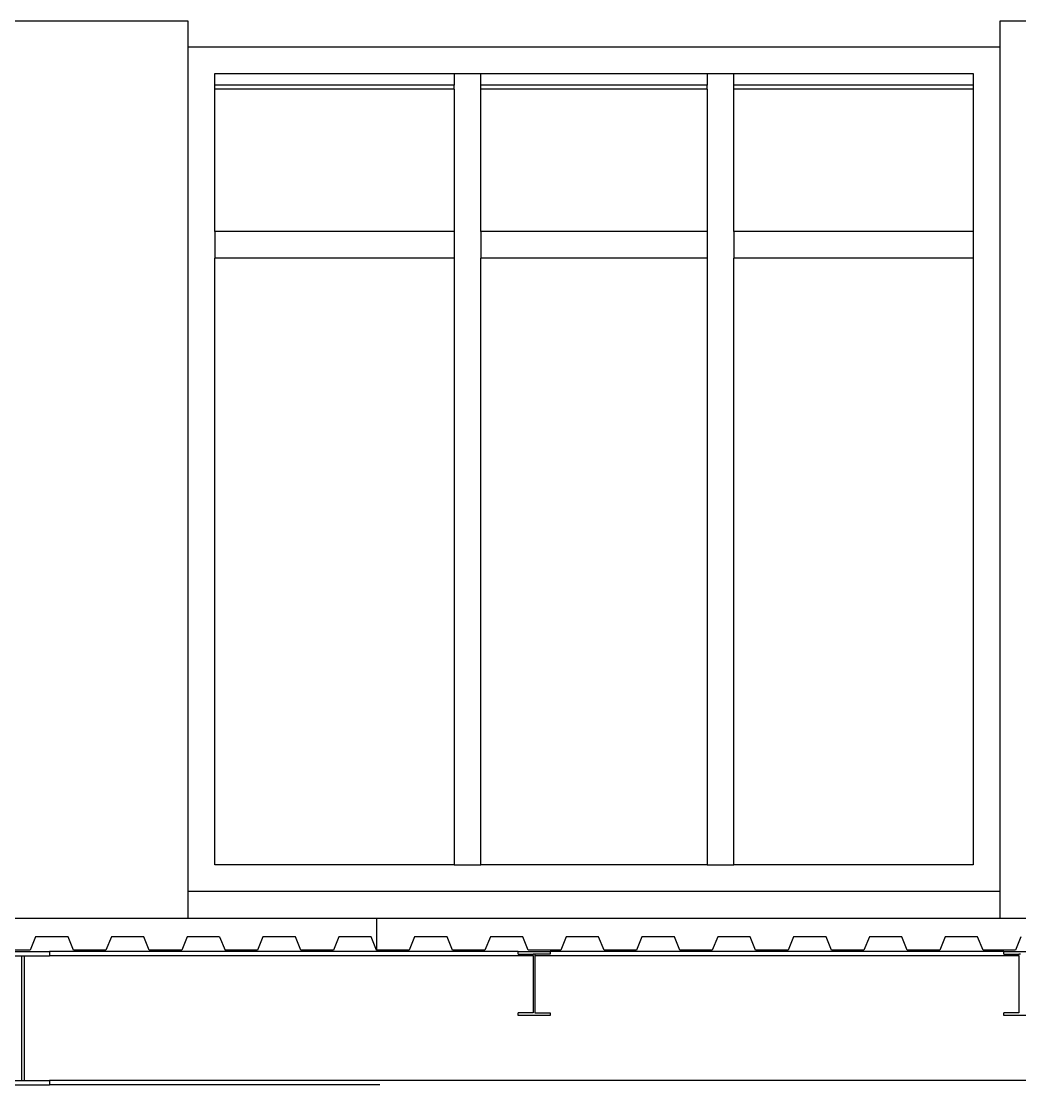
# Model space of a CAD drawing. Extents: x -35.6 to 35.6, y -12.2 to 13.4.
# Drawn here: x 3.762 to 7.515, y 6.833 to 10.829 of the extents above; entities that cross this region are included whole.
import ezdxf

# ---------------------------------------------------------------- set-up
doc = ezdxf.new("R2010")
doc.units = 0
doc.layers.get('0').update_dxf_attribs({"linetype": 'CONTINUOUS'})
doc.layers.add('SECTIONCUTEDGES', color=7, linetype='CONTINUOUS')

msp = doc.modelspace()

# ---------------------------------------------------------------- linework, layer by layer
for p, q in [((4.3898, 10.8286), (3.2398, 10.8286)), ((4.3898, 10.7329), (4.3898, 10.8286)), ((8.5898, 10.8286), (7.4398, 10.8286)), ((7.4398, 10.8286), (7.4398, 10.7329)), ((4.3898, 7.5586), (4.3898, 10.7329)), ((4.3898, 10.7329), (7.4398, 10.7329)), ((7.4398, 10.7329), (7.4398, 7.5586)), ((4.4898, 10.5889), (4.4898, 10.6329)), ((4.4898, 10.6329), (5.3898, 10.6329)), ((5.3898, 10.6329), (5.4898, 10.6329)), ((5.3898, 10.6329), (5.3898, 10.5889)), ((5.4898, 10.6329), (6.3398, 10.6329)), ((5.4898, 10.5889), (5.4898, 10.6329)), ((6.3398, 10.6329), (6.3398, 10.5889)), ((6.3398, 10.6329), (6.4398, 10.6329)), ((6.4398, 10.5889), (6.4398, 10.6329)), ((6.4398, 10.6329), (7.3398, 10.6329)), ((7.3398, 10.6329), (7.3398, 10.5889)), ((5.3898, 10.5889), (4.4898, 10.5889)), ((4.4898, 10.5729), (4.4898, 10.5889)), ((5.3898, 10.5729), (5.3898, 10.5889)), ((6.3398, 10.5889), (5.4898, 10.5889)), ((5.4898, 10.5729), (5.4898, 10.5889)), ((6.3398, 10.5729), (6.3398, 10.5889)), ((7.3398, 10.5889), (6.4398, 10.5889)), ((6.4398, 10.5729), (6.4398, 10.5889)), ((7.3398, 10.5889), (7.3398, 10.5729)), ((4.4898, 10.0386), (4.4898, 10.5729)), ((5.3898, 10.5729), (4.4898, 10.5729)), ((5.3898, 10.5729), (5.3898, 10.0386)), ((6.3398, 10.5729), (5.4898, 10.5729)), ((5.4898, 10.0386), (5.4898, 10.5729)), ((6.3398, 10.5729), (6.3398, 10.0386)), ((6.4398, 10.0386), (6.4398, 10.5729)), ((7.3398, 10.5729), (6.4398, 10.5729)), ((7.3398, 10.5729), (7.3398, 10.0386)), ((5.3898, 10.0386), (4.4898, 10.0386)), ((4.4898, 10.0386), (4.4898, 9.9386)), ((5.3898, 10.0386), (5.3898, 9.9386)), ((6.3398, 10.0386), (5.4898, 10.0386)), ((5.4898, 10.0386), (5.4898, 9.9386)), ((6.3398, 10.0386), (6.3398, 9.9386)), ((7.3398, 10.0386), (6.4398, 10.0386)), ((6.4398, 10.0386), (6.4398, 9.9386)), ((7.3398, 10.0386), (7.3398, 9.9386)), ((5.3898, 9.9386), (4.4898, 9.9386)), ((4.4898, 7.6586), (4.4898, 9.9386)), ((5.3898, 9.9386), (5.3898, 7.6586)), ((6.3398, 9.9386), (5.4898, 9.9386)), ((5.4898, 7.6586), (5.4898, 9.9386)), ((6.3398, 9.9386), (6.3398, 7.6586)), ((7.3398, 9.9386), (6.4398, 9.9386)), ((6.4398, 7.6586), (6.4398, 9.9386)), ((7.3398, 9.9386), (7.3398, 7.6586)), ((5.3898, 7.6586), (4.4898, 7.6586)), ((5.3898, 7.6586), (5.4898, 7.6586)), ((6.3398, 7.6586), (5.4898, 7.6586)), ((6.3398, 7.6586), (6.4398, 7.6586)), ((7.3398, 7.6586), (6.4398, 7.6586)), ((7.4398, 7.5586), (4.3898, 7.5586)), ((4.3898, 7.4586), (4.3898, 7.5586)), ((7.4398, 7.5586), (7.4398, 7.4586)), ((3.7629, 7.3169), (3.7729, 7.3169)), ((3.7729, 7.3169), (3.7729, 6.8489)), ((5.1094, 7.3329), (3.8679, 7.3329)), ((5.6867, 7.3169), (3.8679, 7.3169)), ((5.1094, 7.3386), (5.1094, 7.3329)), ((5.6298, 7.3329), (5.1094, 7.3329)), ((7.5117, 7.3169), (5.6929, 7.3169)), ((7.4548, 7.3329), (5.7498, 7.3329)), ((3.7629, 6.8489), (3.7729, 6.8489)), ((11.1588, 6.8489), (3.8679, 6.8489)), ((5.1094, 6.8329), (3.8679, 6.8329))]:
    msp.add_line(p, q)
at = {"layer": 'SECTIONCUTEDGES'}
for p, q in [((3.2398, 7.4586), (4.3898, 7.4586)), ((4.3898, 7.4586), (5.098, 7.4586)), ((5.098, 7.4586), (5.098, 7.3386)), ((5.098, 7.4586), (7.4398, 7.4586)), ((7.4398, 7.4586), (8.2314, 7.4586)), ((3.8161, 7.3886), (3.7958, 7.3386)), ((3.9382, 7.3886), (3.8161, 7.3886)), ((3.9586, 7.3386), (3.9382, 7.3886)), ((4.101, 7.3886), (4.0806, 7.3386)), ((4.2231, 7.3886), (4.101, 7.3886)), ((4.2434, 7.3386), (4.2231, 7.3886)), ((4.3858, 7.3886), (4.3655, 7.3386)), ((4.5079, 7.3886), (4.3858, 7.3886)), ((4.5079, 7.3886), (4.5283, 7.3386)), ((4.6707, 7.3886), (4.6504, 7.3386)), ((4.7928, 7.3886), (4.6707, 7.3886)), ((4.8131, 7.3386), (4.7928, 7.3886)), ((4.9556, 7.3886), (4.9352, 7.3386)), ((5.0776, 7.3886), (4.9556, 7.3886)), ((5.098, 7.3386), (5.0776, 7.3886)), ((5.2404, 7.3886), (5.2201, 7.3386)), ((5.3625, 7.3886), (5.2404, 7.3886)), ((5.3828, 7.3386), (5.3625, 7.3886)), ((5.5253, 7.3886), (5.5049, 7.3386)), ((5.6474, 7.3886), (5.5253, 7.3886)), ((5.6677, 7.3386), (5.6474, 7.3886)), ((5.8101, 7.3886), (5.7898, 7.3386)), ((5.9322, 7.3886), (5.8101, 7.3886)), ((5.9526, 7.3386), (5.9322, 7.3886)), ((6.095, 7.3886), (6.0746, 7.3386)), ((6.2171, 7.3886), (6.095, 7.3886)), ((6.2374, 7.3386), (6.2171, 7.3886)), ((6.3798, 7.3886), (6.3595, 7.3386)), ((6.5019, 7.3886), (6.3798, 7.3886)), ((6.5223, 7.3386), (6.5019, 7.3886)), ((6.6647, 7.3886), (6.6444, 7.3386)), ((6.7868, 7.3886), (6.6647, 7.3886)), ((6.8071, 7.3386), (6.7868, 7.3886)), ((6.9496, 7.3886), (6.9292, 7.3386)), ((7.0716, 7.3886), (6.9496, 7.3886)), ((7.092, 7.3386), (7.0716, 7.3886)), ((7.2344, 7.3886), (7.2141, 7.3386)), ((7.3565, 7.3886), (7.2344, 7.3886)), ((7.3768, 7.3386), (7.3565, 7.3886)), ((7.5193, 7.3886), (7.4989, 7.3386)), ((3.6679, 7.3329), (3.8679, 7.3329)), ((3.6679, 7.3169), (3.7629, 7.3169)), ((3.7958, 7.3386), (3.6737, 7.3386)), ((3.7629, 7.3169), (3.7629, 6.8489)), ((3.7729, 7.3169), (3.8679, 7.3169)), ((3.8679, 7.3329), (3.8679, 7.3169)), ((4.0806, 7.3386), (3.9586, 7.3386)), ((4.3655, 7.3386), (4.2434, 7.3386)), ((4.6504, 7.3386), (4.5283, 7.3386)), ((4.9352, 7.3386), (4.8131, 7.3386)), ((5.1094, 7.3386), (5.098, 7.3386)), ((5.2201, 7.3386), (5.1094, 7.3386)), ((5.5049, 7.3386), (5.3828, 7.3386)), ((5.6298, 7.3231), (5.6298, 7.3329)), ((5.6298, 7.3329), (5.7498, 7.3329)), ((5.6298, 7.3231), (5.6867, 7.3231)), ((5.7898, 7.3386), (5.6677, 7.3386)), ((5.6929, 7.3231), (5.6867, 7.3231)), ((5.6867, 7.3169), (5.6867, 7.3231)), ((5.6867, 7.3169), (5.6867, 7.1027)), ((5.7498, 7.3231), (5.6929, 7.3231)), ((5.6929, 7.3231), (5.6929, 7.3169)), ((5.6929, 7.3169), (5.6929, 7.1027)), ((5.7498, 7.3329), (5.7498, 7.3231)), ((6.0746, 7.3386), (5.9526, 7.3386)), ((6.3595, 7.3386), (6.2374, 7.3386)), ((6.6444, 7.3386), (6.5223, 7.3386)), ((6.9292, 7.3386), (6.8071, 7.3386)), ((7.2141, 7.3386), (7.092, 7.3386)), ((7.4989, 7.3386), (7.3768, 7.3386)), ((7.4548, 7.3231), (7.4548, 7.3329)), ((7.4548, 7.3329), (7.5748, 7.3329)), ((7.4548, 7.3231), (7.5117, 7.3231)), ((7.5179, 7.3231), (7.5117, 7.3231)), ((7.5117, 7.3169), (7.5117, 7.3231)), ((7.5117, 7.3169), (7.5117, 7.1027)), ((5.6867, 7.1027), (5.6298, 7.1027)), ((5.6298, 7.0929), (5.6298, 7.1027)), ((5.7498, 7.0929), (5.6298, 7.0929)), ((5.6929, 7.1027), (5.7498, 7.1027)), ((5.7498, 7.1027), (5.7498, 7.0929)), ((7.5117, 7.1027), (7.4548, 7.1027)), ((7.4548, 7.0929), (7.4548, 7.1027)), ((7.5748, 7.0929), (7.4548, 7.0929)), ((3.6679, 6.8489), (3.7629, 6.8489)), ((3.6679, 6.8329), (3.8679, 6.8329)), ((3.7729, 6.8489), (3.8679, 6.8489)), ((3.8679, 6.8489), (3.8679, 6.8329))]:
    msp.add_line(p, q, dxfattribs=at)

doc.saveas('drawing.dxf')
